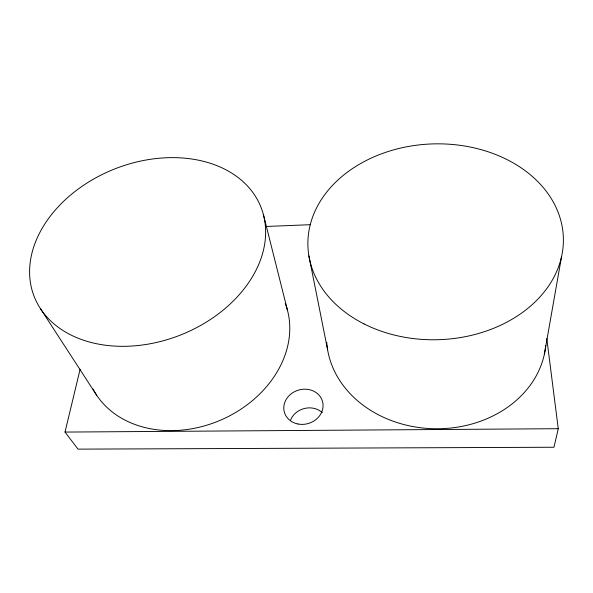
<?xml version="1.0" encoding="UTF-8"?>
<svg xmlns="http://www.w3.org/2000/svg" width="593" height="593" viewBox="0 0 593 593"><rect width="100%" height="100%" fill="white"/><g stroke="black" fill="none" stroke-linecap="round" stroke-linejoin="round"><path stroke-width="0.89" d="M544.33 354.429L561.549 256.71M546.776 338.507L558.258 428.702L553.988 447.248L78.002 449.138L65.015 432.075L80.114 369.254M265.634 226.482L310.043 224.71M65.015 432.075L558.258 428.702M40.784 309.161L96.681 395.264M263.388 214.547A121.876 89.321 -21.5 0 1 109.572 345.689A121.876 89.321 -21.5 0 1 69.892 195.646A121.876 89.321 -21.5 0 1 263.388 214.547L287.494 310.354M308.894 255.917L327.625 349.811M545.745 345.504A109.779 91.166 0.8 0 1 434.98 428.746A109.779 91.166 0.8 0 1 326.728 342.287M285.255 303.408A105.346 84.25 -23.6 0 1 222.19 419.444A105.346 84.25 -23.6 0 1 93.042 389.119M290.466 420.296A19.132 17.049 -16.5 0 1 322.296 412.661M297.968 424.002A19.821 17.412 -16.1 0 0 322.503 401.402A19.821 17.412 -16.1 0 0 289.814 394.968A19.821 17.412 -16.1 0 0 297.968 424.002M364.102 323.948A127.791 97.934 -1.9 0 0 563.068 247.036A127.791 97.934 -1.9 0 0 379.72 154.491A127.791 97.934 -1.9 0 0 364.102 323.948"/></g></svg>
